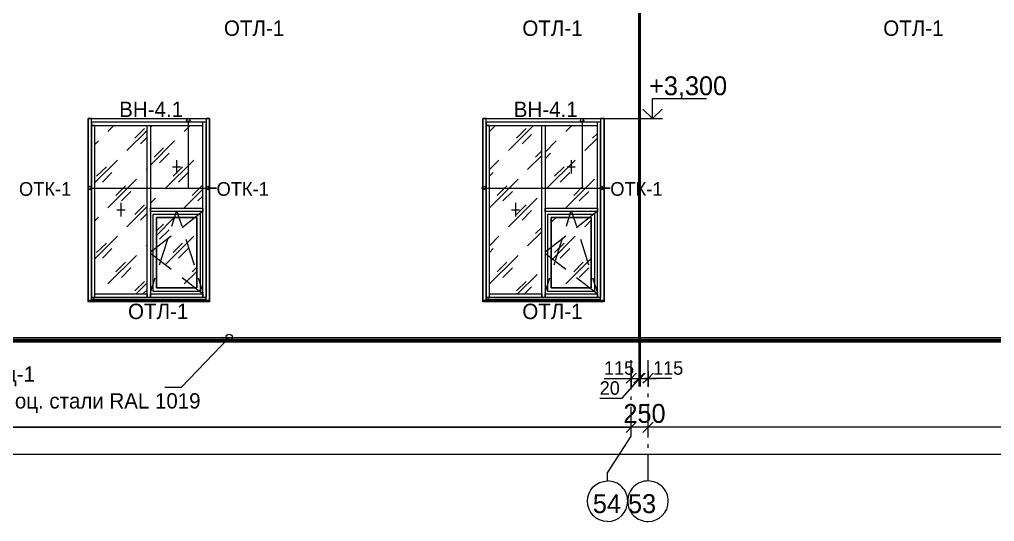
# Model space of a CAD drawing. Header units: millimetres. Extents: x 2294 to 908349, y -83289 to 219220.
# Drawn here: x 331641 to 346095, y 90646 to 98089 of the extents above; entities that cross this region are included whole.
import ezdxf

# ---------------------------------------------------------------- set-up
doc = ezdxf.new("R2010")
doc.units = ezdxf.units.MM
doc.layers.add('PDF _Геометрия', color=7, linetype='Continuous')
doc.layers.add('PDF _Текст', color=7, linetype='Continuous')

msp = doc.modelspace()

# ---------------------------------------------------------------- linework, layer by layer
msp.add_lwpolyline([(314408.9138385188, 92042.72540501162), (340708.9138385188, 92042.72540501162)])
at = {"layer": 'PDF _Геометрия', "lineweight": 9}
for points in [[(381176.9646996148, 93367.67309533805), (328716.6556701604, 93367.67309533805), (340823.2064507827, 93367.67309533805), (328716.6556701604, 93367.67309533805), (340823.2064507827, 93367.67309533805), (340823.2064507827, 107116.651044799), (340823.2064507827, 93316.87637877557)], [(340844.3717493489, 93316.87637877557), (340844.3717493489, 107116.651044799), (340844.3717493489, 93367.67309533805), (365370.7197293919, 93367.67309533805), (340844.3717493489, 93367.67309533805), (365370.7197293919, 93367.67309533805), (365370.7197293919, 99615.66923246998), (365370.7197293919, 93316.87637877557)], [(340158.6160757616, 96618.66295530926), (340374.5021211505, 96618.66295530926), (341026.3933170307, 96618.66295530926), (341026.3933170307, 96919.21019496769), (341826.4416028839, 96919.21019496769)], [(332708.4309799969, 93926.43697752059), (332708.4309799969, 93994.1659329366), (332708.4309799969, 95268.31690670177), (332708.4309799969, 93968.76757465582), (332759.2276965585, 93968.76757465582), (332759.2276965585, 95268.31690670177), (332759.2276965585, 96517.06952218525), (332708.4309799969, 96517.06952218525), (332708.4309799969, 95268.31690670177), (332708.4309799969, 96542.46788046602), (332708.4309799969, 96618.66295530926), (332657.6342634335, 96618.66295530926), (332657.6342634335, 96542.46788046602), (332657.6342634335, 95268.31690670177), (332657.6342634335, 93994.1659329366), (332657.6342634335, 93917.97085809335), (332657.6342634335, 96618.66295530926), (334456.6846416704, 96618.66295530926), (334456.6846416704, 93917.97085809335), (334456.6846416704, 93994.1659329366), (334456.6846416704, 95268.31690670177), (334456.6846416704, 96542.46788046602), (334456.6846416704, 96618.66295530926), (334410.1209848244, 96618.66295530926), (334410.1209848244, 96542.46788046602), (334410.1209848244, 95268.31690670177), (334410.1209848244, 96542.46788046602)], [(334139.2051631585, 96593.2645970285), (334139.2051631585, 95585.79638521466), (334562.5111345109, 95585.79638521466), (334431.2862833906, 95585.79638521466)], [(334359.3242682628, 96567.86623874679), (334359.3242682628, 96559.40011931956)], [(338558.5195040572, 93926.43697752059), (338558.5195040572, 93994.1659329366), (338558.5195040572, 95268.31690670177), (338558.5195040572, 93968.76757465582), (338609.3162206188, 93968.76757465582), (338609.3162206188, 95268.31690670177), (338609.3162206188, 96517.06952218525), (338558.5195040572, 96517.06952218525), (338558.5195040572, 95268.31690670177), (338558.5195040572, 96542.46788046602), (338558.5195040572, 96618.66295530926), (338507.7227874938, 96618.66295530926), (338507.7227874938, 96542.46788046602), (338507.7227874938, 95268.31690670177), (338507.7227874938, 93994.1659329366), (338507.7227874938, 93917.97085809335), (338507.7227874938, 96618.66295530926), (340306.7731657345, 96618.66295530926), (340306.7731657345, 93917.97085809335), (340306.7731657345, 93994.1659329366), (340306.7731657345, 95268.31690670177), (340306.7731657345, 96542.46788046602), (340306.7731657345, 96618.66295530926), (340255.9764491729, 96618.66295530926), (340255.9764491729, 96542.46788046602), (340255.9764491729, 95268.31690670177), (340255.9764491729, 96542.46788046602)], [(339980.8275677934, 96593.2645970285), (339980.8275677934, 95585.79638521466), (340399.9004794303, 95585.79638521466), (340268.6756283138, 95585.79638521466)], [(340209.4127923232, 96567.86623874679), (340209.4127923232, 96559.40011931956)], [(340874.0031673461, 96618.66295530926), (341174.5504070017, 96618.66295530926)], [(332949.7153836656, 96428.17526820116), (333038.6096376497, 96517.06952218525)], [(333233.3303844705, 96144.5602673972), (333533.8776241299, 96445.10750705563)], [(333351.8560564462, 96330.81489479076), (333491.5470269918, 96470.5058653364)], [(333584.6743406914, 96495.90422361717), (333605.8396392576, 96517.06952218525)], [(334084.1753868833, 96428.17526820116), (334173.0696408674, 96517.06952218525)], [(334410.1209848244, 93926.43697752059), (334410.1209848244, 93994.1659329366), (334410.1209848244, 95268.31690670177), (334410.1209848244, 93968.76757465582), (334359.3242682628, 93968.76757465582), (334359.3242682628, 95268.31690670177), (334359.3242682628, 96542.46788046602)], [(338609.3162206188, 96428.17526820116), (338698.2104746029, 96517.06952218525)], [(338888.6981617101, 96144.5602673972), (339261.2074165009, 96517.06952218525)], [(339007.2238336895, 96330.81489479076), (339151.1478639487, 96470.5058653364)], [(339739.5431641247, 96428.17526820116), (339828.4374181069, 96517.06952218525)], [(340255.9764491729, 93926.43697752059), (340255.9764491729, 93994.1659329366), (340255.9764491729, 95268.31690670177), (340255.9764491729, 93968.76757465582), (340209.4127923232, 93968.76757465582), (340209.4127923232, 95268.31690670177), (340209.4127923232, 96542.46788046602)], [(332759.2276965585, 96237.68758109398), (332810.02441312, 96288.48429765552)], [(333432.2841910049, 96246.15370052122), (333533.8776241299, 96343.51407393068)], [(333584.6743406914, 95928.67422200833), (333940.2513566259, 96288.48429765552)], [(339091.8850279581, 96246.15370052122), (339231.5759985037, 96385.84467106685)], [(339434.7628647517, 96123.39496882912), (339595.6191338655, 96288.48429765552)], [(340023.1581649315, 96144.5602673972), (340209.4127923232, 96330.81489479076)], [(340137.4507771954, 96330.81489479076), (340209.4127923232, 96398.54385020677)], [(333635.471057253, 96047.19989398587), (333775.1620277986, 96186.89086453151)], [(339290.8388344944, 96047.19989398587), (339383.9661481902, 96140.32720768265)], [(332759.2276965585, 95670.45757948421), (333093.6394139249, 96004.86929685157)], [(333715.8991918098, 95962.5386997154), (333859.8232220672, 96106.46272997558)], [(333800.5603860803, 95581.56332550012), (334223.866357429, 96004.86929685157)], [(333969.8827746194, 96004.86929685157), (333969.8827746194, 95805.91549031623)], [(338609.3162206188, 95865.17832630593), (338749.0071911644, 96004.86929685157)], [(339172.3131625168, 95865.17832630593), (339383.9661481902, 96072.59825226665)], [(339434.7628647517, 96021.8015357051), (339515.1909993105, 96106.46272997558)], [(339455.9281633198, 95581.56332550012), (339879.2341346703, 96004.86929685157)], [(339819.9712986834, 96004.86929685157), (339819.9712986834, 95805.91549031623)], [(332784.6260548402, 95763.58489318192), (332928.5500850976, 95903.27586372755)], [(333516.9453852735, 95865.17832630593), (333533.8776241299, 95877.87750544585)], [(333910.6199386287, 95903.27586372755), (334029.14561061, 95903.27586372755)], [(333919.0860580578, 95763.58489318192), (334058.7770286035, 95903.27586372755)], [(339375.5000287648, 95962.5386997154), (339383.9661481902, 95971.00481914263)], [(339574.4538352974, 95763.58489318192), (339714.144805843, 95903.27586372755)], [(339760.7084626928, 95903.27586372755), (339879.2341346703, 95903.27586372755)], [(332869.2872491069, 95678.92369891144), (333008.9782196525, 95822.84772916976)], [(332949.7153836656, 95297.94832469616), (333377.2544147279, 95721.25429604575)], [(333999.5141926128, 95678.92369891144), (334143.438222874, 95822.84772916976)], [(338609.3162206188, 95763.58489318192), (338664.3459968958, 95822.84772916976)], [(338609.3162206188, 95297.94832469616), (339032.6221919712, 95721.25429604575)], [(339654.8819698561, 95678.92369891144), (339798.8060001135, 95822.84772916976)], [(339739.5431641247, 95297.94832469616), (340162.8491354771, 95721.25429604575)], [(332683.0326217152, 95585.79638521466), (334562.5111345109, 95585.79638521466)], [(333068.2410556432, 95479.9698923761), (333212.1650859006, 95623.89392263629)], [(334084.1753868833, 95297.94832469616), (334359.3242682628, 95573.09720607381)], [(334198.4679991491, 95479.9698923761), (334342.3920294065, 95623.89392263629)], [(338524.6550263502, 95585.79638521466), (340399.9004794303, 95585.79638521466)], [(338723.6088328827, 95479.9698923761), (338867.5328631438, 95623.89392263629)], [(339858.0688361041, 95479.9698923761), (339997.7598066498, 95623.89392263629)], [(333152.9022499137, 95399.54175782017), (333292.5932204593, 95539.23272836581)], [(333584.6743406914, 95365.67728011124), (333656.6363558192, 95437.6392952418)], [(334283.1291934196, 95399.54175782017), (334359.3242682628, 95471.5037729498)], [(338808.2700271551, 95399.54175782017), (338947.9609977007, 95539.23272836581)], [(338888.6981617101, 95014.33332389127), (339316.2371927742, 95437.6392952418)], [(339938.4969706591, 95399.54175782017), (340082.4210009184, 95539.23272836581)], [(333085.1732944958, 95268.31690670177), (333207.9320261888, 95268.31690670177)], [(333144.4361304864, 95369.91033982579), (333144.4361304864, 95166.72347357776)], [(333233.3303844705, 95014.33332389127), (333533.8776241299, 95314.8805635497)], [(333351.8560564462, 95196.35489157215), (333491.5470269918, 95340.27892183047)], [(338935.2618185598, 95268.31690670177), (339053.7874905374, 95268.31690670177)], [(338994.5246545486, 95369.91033982579), (338994.5246545486, 95166.72347357776)], [(339007.2238336895, 95196.35489157215), (339151.1478639487, 95340.27892183047)], [(332759.2276965585, 95103.22757787537), (332810.02441312, 95158.25735415053)], [(333432.2841910049, 95115.92675701529), (333533.8776241299, 95213.28713042568)], [(333673.5685946755, 94887.34153248649), (333936.0182969104, 95154.02429443691)], [(333897.9207594879, 95022.79944331758), (333969.8827746194, 95242.918548421)], [(333974.1158343311, 95242.918548421), (334046.0778494626, 95022.79944331758)], [(334355.0912085474, 95242.918548421), (334050.3109091744, 95001.63414475042)], [(339091.8850279581, 95115.92675701529), (339231.5759985037, 95255.61772756092)], [(339523.6571187358, 95082.06227930728), (339595.6191338655, 95154.02429443691)], [(339748.0092835519, 95022.79944331758), (339815.738238968, 95242.918548421)], [(339824.2043583952, 95242.918548421), (339896.1663735267, 95022.79944331758)], [(340205.1797326114, 95242.918548421), (339896.1663735267, 95001.63414475042)], [(333673.5685946755, 94955.07048790157), (333775.1620277986, 95056.66392102651)], [(333715.8991918098, 94832.3117562104), (333859.8232220672, 94972.00272675604)], [(339290.8388344944, 94916.97295048088), (339383.9661481902, 95005.86720446404)], [(340023.1581649315, 95014.33332389127), (340116.2854786273, 95111.69369730167)], [(332759.2276965585, 94540.23063597828), (333093.6394139249, 94874.64235334564)], [(333889.4546400644, 94878.87541305926), (333584.6743406914, 94637.59100938961)], [(333715.8991918098, 94451.33638199512), (333838.657923501, 94832.3117562104)], [(333800.5603860803, 94451.33638199512), (334223.866357429, 94874.64235334564)], [(334105.3406854533, 94832.3117562104), (334228.0994171426, 94451.33638199512)], [(338609.3162206188, 94730.71832308639), (338749.0071911644, 94874.64235334564)], [(339172.3131625168, 94730.71832308639), (339383.9661481902, 94942.37130876165)], [(339375.5000287648, 94832.3117562104), (339383.9661481902, 94840.77787563764)], [(339739.5431641247, 94878.87541305926), (339434.7628647517, 94637.59100938961)], [(339523.6571187358, 94514.83227769751), (339879.2341346703, 94874.64235334564)], [(339565.987715872, 94451.33638199512), (339684.5133878496, 94832.3117562104)], [(339955.4292095136, 94832.3117562104), (340078.1879412048, 94451.33638199512)], [(332784.6260548402, 94633.35794967599), (332928.5500850976, 94773.04892022163)], [(332869.2872491069, 94548.69675540552), (333008.9782196525, 94692.62078566477)], [(333516.9453852735, 94730.71832308639), (333533.8776241299, 94747.65056194086)], [(333919.0860580578, 94633.35794967599), (334058.7770286035, 94773.04892022163)], [(333999.5141926128, 94548.69675540552), (334143.438222874, 94692.62078566477)], [(338609.3162206188, 94633.35794967599), (338664.3459968958, 94692.62078566477)], [(339574.4538352974, 94633.35794967599), (339714.144805843, 94773.04892022163)], [(339654.8819698561, 94548.69675540552), (339798.8060001135, 94692.62078566477)], [(332949.7153836656, 94167.72138119023), (333377.2544147279, 94591.02735254075)], [(333889.4546400644, 94383.60742657911), (333584.6743406914, 94620.65877053514)], [(338609.3162206188, 94167.72138119023), (339032.6221919712, 94591.02735254075)], [(339739.5431641247, 94383.60742657911), (339434.7628647517, 94620.65877053514)], [(339739.5431641247, 94167.72138119023), (340116.2854786273, 94544.46369569283)], [(333068.2410556432, 94349.7429488711), (333212.1650859006, 94489.43391941674)], [(333152.9022499137, 94265.08175460156), (333292.5932204593, 94409.00578485988)], [(334198.4679991491, 94349.7429488711), (334270.4300142787, 94417.47190428711)], [(338723.6088328827, 94349.7429488711), (338867.5328631438, 94489.43391941674)], [(338808.2700271551, 94265.08175460156), (338947.9609977007, 94409.00578485988)], [(339858.0688361041, 94349.7429488711), (339997.7598066498, 94489.43391941674)], [(339938.4969706591, 94265.08175460156), (340082.4210009184, 94409.00578485988)], [(333584.6743406914, 94040.72958978545), (333652.4032961074, 94260.84869488701)], [(334355.0912085474, 94019.56429121736), (334050.3109091744, 94256.61563517433)], [(334084.1753868833, 94167.72138119023), (334270.4300142787, 94353.97600858472)], [(334287.3622531313, 94260.84869488701), (334359.3242682628, 94040.72958978545)], [(339024.1560725439, 94019.56429121736), (339316.2371927742, 94307.41235173587)], [(339434.7628647517, 94040.72958978545), (339502.4918201696, 94260.84869488701)], [(340205.1797326114, 94019.56429121736), (339896.1663735267, 94256.61563517433)], [(340137.4507771954, 94260.84869488701), (340209.4127923232, 94040.72958978545)], [(333351.8560564462, 94066.12794806622), (333491.5470269918, 94205.81891861185)], [(333368.7882953025, 94019.56429121736), (333533.8776241299, 94184.65362004377)], [(339007.2238336895, 94066.12794806622), (339151.1478639487, 94205.81891861185)], [(339125.749505667, 94019.56429121736), (339231.5759985037, 94125.39078405593)], [(334410.1209848244, 93968.76757465582), (332708.4309799969, 93968.76757465582)], [(332801.5582936928, 94019.56429121736), (332810.02441312, 94023.79735093098)], [(333470.3817284275, 94019.56429121736), (333533.8776241299, 94083.06018691976)], [(340255.9764491729, 93968.76757465582), (338558.5195040572, 93968.76757465582)], [(334456.6846416704, 93930.6700372342), (334456.6846416704, 93926.43697752059), (334456.6846416704, 93901.03861923981), (332657.6342634335, 93901.03861923981), (332657.6342634335, 93926.43697752059), (332657.6342634335, 93930.6700372342)], [(332657.6342634335, 93926.43697752059), (334456.6846416704, 93926.43697752059)], [(332657.6342634335, 93905.2716789525), (332657.6342634335, 93909.50473866705)], [(334410.1209848244, 93939.13615666144), (332708.4309799969, 93939.13615666144), (334410.1209848244, 93939.13615666144)], [(334410.1209848244, 93939.13615666144), (332708.4309799969, 93939.13615666144)], [(334456.6846416704, 93909.50473866705), (334456.6846416704, 93905.2716789525)], [(340306.7731657345, 93930.6700372342), (340306.7731657345, 93926.43697752059), (340306.7731657345, 93901.03861923981), (338507.7227874938, 93901.03861923981), (338507.7227874938, 93926.43697752059), (338507.7227874938, 93930.6700372342)], [(338507.7227874938, 93926.43697752059), (340306.7731657345, 93926.43697752059)], [(338507.7227874938, 93905.2716789525), (338507.7227874938, 93909.50473866705)], [(340255.9764491729, 93939.13615666144), (338558.5195040572, 93939.13615666144), (340255.9764491729, 93939.13615666144)], [(340255.9764491729, 93939.13615666144), (338558.5195040572, 93939.13615666144)], [(340306.7731657345, 93909.50473866705), (340306.7731657345, 93905.2716789525)], [(312732.6221919712, 93308.41025934834), (420624.8481697589, 93308.41025934834)], [(328716.6556701604, 93346.50779676996), (381176.9646996148, 93346.50779676996), (381176.9646996148, 93367.67309533805), (365391.8850279581, 93367.67309533805), (365391.8850279581, 92588.79010805395), (365391.8850279581, 92470.26443607453)], [(334748.7657619026, 93371.90615505166), (334037.6117300335, 92631.12070518825), (333796.3273263648, 92631.12070518825)], [(340823.2064507827, 93367.67309533805), (340823.2064507827, 92766.57861602027), (340823.2064507827, 92648.05294404179)], [(340844.3717493489, 93367.67309533805), (340844.3717493489, 92766.57861602027), (340844.3717493489, 92648.05294404179)], [(340708.9138385188, 92601.48928719386), (340708.9138385188, 93037.4944376843)], [(340958.6643616129, 92643.8198843291), (340958.6643616129, 93037.4944376843)], [(340708.9138385188, 92876.63816857152), (340708.9138385188, 92766.57861602027), (340708.9138385188, 92648.05294404179)], [(340958.6643616129, 92876.63816857152), (340958.6643616129, 92766.57861602027), (340958.6643616129, 92648.05294404179)], [(340243.2772700321, 92474.49749578908), (340573.4559276849, 92474.49749578908), (340831.6725702081, 92766.57861602027)], [(340306.7731657345, 92766.57861602027), (340679.2824205216, 92766.57861602027), (340763.9436147939, 92766.57861602027)], [(340586.1551068258, 92766.57861602027), (340823.2064507827, 92766.57861602027), (340844.3717493489, 92766.57861602027), (341077.1900335941, 92766.57861602027)], [(341305.775258122, 92766.57861602027), (340933.266003333, 92766.57861602027), (340899.401525626, 92766.57861602027)], [(340958.6643616129, 92491.42973464262), (340958.6643616129, 92542.22645120509)], [(340708.9138385188, 92449.09913750831), (340708.9138385188, 92499.89585406985)], [(340958.6643616129, 91890.33525532577), (340958.6643616129, 92389.8363015186)], [(340357.569882296, 91242.67711915914), (340357.569882296, 91365.4358508503), (340708.9138385188, 91911.500553892), (340708.9138385188, 92347.5057043843)], [(340708.9138385188, 91936.8989121737), (340708.9138385188, 92042.72540501133), (340708.9138385188, 92161.2510769898)], [(340958.6643616129, 91936.8989121737), (340958.6643616129, 92042.72540501133), (340958.6643616129, 92161.2510769898)], [(418021.5164459553, 92042.72540501133), (392000.8983870465, 92042.72540501133), (365705.1314467583, 92042.72540501133), (365256.4271171279, 92042.72540501133), (340958.6643616129, 92042.72540501133), (340708.9138385188, 92042.72540501133), (314290.3881665394, 92042.72540501133)], [(340958.6643616129, 91737.94510563929), (340958.6643616129, 91792.97488191444)], [(418351.6951036081, 91640.58473222889), (313939.0442103203, 91640.58473222889)], [(340958.6643616129, 91242.67711915914), (340958.6643616129, 91636.35167251527)]]:
    msp.add_lwpolyline(points, dxfattribs=at)
at = {"layer": 'PDF _Геометрия', "lineweight": 18}
for points in [[(340882.4692867696, 96758.3539258549), (341026.3933170307, 96618.66295530926), (341166.0842875764, 96758.3539258549)], [(340785.108913362, 92842.77369086351), (340708.9138385188, 92766.57861602027), (340632.7187636755, 92694.61660089064)], [(340899.401525626, 92842.77369086351), (340823.2064507827, 92766.57861602027), (340747.0113759395, 92694.61660089064)], [(340916.3337644786, 92842.77369086351), (340844.3717493489, 92766.57861602027), (340768.1766745057, 92694.61660089064)], [(341034.8594364561, 92842.77369086351), (340958.6643616129, 92766.57861602027), (340882.4692867696, 92694.61660089064)], [(340632.7187636755, 91966.53033016808), (340708.9138385188, 92042.72540501133), (340785.108913362, 92118.92047985457)], [(340882.4692867696, 91966.53033016808), (340958.6643616129, 92042.72540501133), (341034.8594364561, 92118.92047985457)]]:
    msp.add_lwpolyline(points, dxfattribs=at)
at = {"layer": 'PDF _Геометрия', "lineweight": 9}
for points in [[(333559.2759824097, 96567.86623874679), (332708.4309799969, 96567.86623874679), (332708.4309799969, 96517.06952218525), (333559.2759824097, 96517.06952218525), (334359.3242682628, 96517.06952218525), (334359.3242682628, 96567.86623874679), (333559.2759824097, 96567.86623874679), (332733.8293382768, 96567.86623874679), (332708.4309799969, 96567.86623874679), (332708.4309799969, 96618.66295530926), (332733.8293382768, 96618.66295530926), (333559.2759824097, 96618.66295530926), (334384.7226265445, 96618.66295530926), (334410.1209848244, 96618.66295530926), (334410.1209848244, 96567.86623874679), (334384.7226265445, 96567.86623874679)], [(339409.36450647, 96567.86623874679), (338558.5195040572, 96567.86623874679), (338558.5195040572, 96517.06952218525), (339409.36450647, 96517.06952218525), (340209.4127923232, 96517.06952218525), (340209.4127923232, 96567.86623874679), (339409.36450647, 96567.86623874679), (338583.9178623371, 96567.86623874679), (338558.5195040572, 96567.86623874679), (338558.5195040572, 96618.66295530926), (338583.9178623371, 96618.66295530926), (339409.36450647, 96618.66295530926), (340234.8111506049, 96618.66295530926), (340255.9764491729, 96618.66295530926), (340255.9764491729, 96567.86623874679), (340234.8111506049, 96567.86623874679)], [(333584.6743406914, 93968.76757465582), (333533.8776241299, 93968.76757465582), (332759.2276965585, 93968.76757465582), (332759.2276965585, 94019.56429121736), (333533.8776241299, 94019.56429121736), (333533.8776241299, 93968.76757465582), (333533.8776241299, 95268.31690670177), (333533.8776241299, 96517.06952218525), (333584.6743406914, 96517.06952218525), (333584.6743406914, 95268.31690670177)], [(339434.7628647517, 93968.76757465582), (339383.9661481902, 93968.76757465582), (338609.3162206188, 93968.76757465582), (338609.3162206188, 94019.56429121736), (339383.9661481902, 94019.56429121736), (339383.9661481902, 93968.76757465582), (339383.9661481902, 95268.31690670177), (339383.9661481902, 96517.06952218525), (339434.7628647517, 96517.06952218525), (339434.7628647517, 95268.31690670177)], [(334359.3242682628, 95242.918548421), (333584.6743406914, 95242.918548421), (333584.6743406914, 95293.71526498254), (334359.3242682628, 95293.71526498254)], [(340209.4127923232, 95242.918548421), (339434.7628647517, 95242.918548421), (339434.7628647517, 95293.71526498254), (340209.4127923232, 95293.71526498254)], [(333622.7718781121, 95204.82101099938), (334316.9936711248, 95204.82101099938), (334316.9936711248, 94057.66182863899), (333622.7718781121, 94057.66182863899)], [(334316.9936711248, 95204.82101099938), (334316.9936711248, 94057.66182863899), (333622.7718781121, 94057.66182863899), (333622.7718781121, 95204.82101099938)], [(334270.4300142787, 95154.02429443691), (333673.5685946755, 95154.02429443691), (333673.5685946755, 94108.45854520053), (334270.4300142787, 94108.45854520053)], [(333673.5685946755, 94108.45854520053), (333673.5685946755, 95154.02429443691), (334270.4300142787, 95154.02429443691), (334270.4300142787, 94108.45854520053)], [(339472.8604021743, 95204.82101099938), (340167.0821951889, 95204.82101099938), (340167.0821951889, 94057.66182863899), (339472.8604021743, 94057.66182863899)], [(340167.0821951889, 95204.82101099938), (340167.0821951889, 94057.66182863899), (339472.8604021743, 94057.66182863899), (339472.8604021743, 95204.82101099938)], [(340116.2854786273, 95154.02429443691), (339523.6571187358, 95154.02429443691), (339523.6571187358, 94108.45854520053), (340116.2854786273, 94108.45854520053)], [(339523.6571187358, 94108.45854520053), (339523.6571187358, 95154.02429443691), (340116.2854786273, 95154.02429443691), (340116.2854786273, 94108.45854520053)], [(334359.3242682628, 93968.76757465582), (333584.6743406914, 93968.76757465582), (333584.6743406914, 94019.56429121736), (334359.3242682628, 94019.56429121736)], [(340209.4127923232, 93968.76757465582), (339434.7628647517, 93968.76757465582), (339434.7628647517, 94019.56429121736), (340209.4127923232, 94019.56429121736)]]:
    msp.add_lwpolyline(points, close=True, dxfattribs=at)
at = {"layer": 'PDF _Геометрия', "lineweight": 40}
msp.add_lwpolyline([(418889.2936872225, 93316.87637877557), (313363.3480892815, 93316.87637877557)], dxfattribs=at)
at = {"layer": 'PDF _Геометрия', "lineweight": 18}
msp.add_lwpolyline([(340357.5698822942, 90645.81569955498, 0.411971830988338), (340658.1171219572, 90946.36293921247, 0.4172634351384605), (340357.569882296, 91246.91017887276)], format="xyb", dxfattribs=at)
msp.add_lwpolyline([(340958.664361611, 91246.91017887369, 0.4225352112612406), (340658.1171219572, 90946.36293921527, 0.4172634351384606), (340958.664361611, 90645.81569955498, 0.411971830988338), (341259.2116012722, 90946.36293921247, 0.4172634351384605)], format="xyb", close=True, dxfattribs=at)
at = {"layer": 'PDF _Геометрия', "lineweight": 9}
for points in [[(334118.0398645923, 96593.2645970285), (334118.0398645923, 96610.19683588203), (334126.5059840176, 96618.66295530926), (334143.438222874, 96618.66295530926)], [(334118.0398645923, 96593.2645970285), (334118.0398645923, 96610.19683588203), (334126.5059840176, 96618.66295530926), (334143.438222874, 96618.66295530926)], [(334143.438222874, 96567.86623874679), (334126.5059840176, 96567.86623874679), (334118.0398645923, 96580.56541788764), (334118.0398645923, 96593.2645970285)], [(334143.438222874, 96567.86623874679), (334126.5059840176, 96567.86623874679), (334118.0398645923, 96580.56541788764), (334118.0398645923, 96593.2645970285)], [(334143.438222874, 96618.66295530926), (334156.1374020148, 96618.66295530926), (334168.8365811557, 96610.19683588203), (334168.8365811557, 96593.2645970285)], [(334143.438222874, 96618.66295530926), (334156.1374020148, 96618.66295530926), (334168.8365811557, 96610.19683588203), (334168.8365811557, 96593.2645970285)], [(334168.8365811557, 96593.2645970285), (334168.8365811557, 96580.56541788764), (334156.1374020148, 96567.86623874679), (334143.438222874, 96567.86623874679)], [(334168.8365811557, 96593.2645970285), (334168.8365811557, 96580.56541788764), (334156.1374020148, 96567.86623874679), (334143.438222874, 96567.86623874679)], [(339955.4292095136, 96593.2645970285), (339955.4292095136, 96610.19683588203), (339963.8953289408, 96618.66295530926), (339980.8275677934, 96618.66295530926)], [(339955.4292095136, 96593.2645970285), (339955.4292095136, 96610.19683588203), (339963.8953289408, 96618.66295530926), (339980.8275677934, 96618.66295530926)], [(339980.8275677934, 96567.86623874679), (339963.8953289408, 96567.86623874679), (339955.4292095136, 96580.56541788764), (339955.4292095136, 96593.2645970285)], [(339980.8275677934, 96567.86623874679), (339963.8953289408, 96567.86623874679), (339955.4292095136, 96580.56541788764), (339955.4292095136, 96593.2645970285)], [(339980.8275677934, 96618.66295530926), (339993.5267469343, 96618.66295530926), (340006.2259260751, 96610.19683588203), (340006.2259260751, 96593.2645970285)], [(339980.8275677934, 96618.66295530926), (339993.5267469343, 96618.66295530926), (340006.2259260751, 96610.19683588203), (340006.2259260751, 96593.2645970285)], [(340006.2259260751, 96593.2645970285), (340006.2259260751, 96580.56541788764), (339993.5267469343, 96567.86623874679), (339980.8275677934, 96567.86623874679)], [(340006.2259260751, 96593.2645970285), (340006.2259260751, 96580.56541788764), (339993.5267469343, 96567.86623874679), (339980.8275677934, 96567.86623874679)], [(332661.8673231471, 95590.02944492735), (332661.8673231471, 95606.96168378182), (332670.3334425744, 95615.42780320905), (332687.265681427, 95615.42780320905)], [(332661.8673231471, 95590.02944492735), (332661.8673231471, 95606.96168378182), (332670.3334425744, 95615.42780320905), (332687.265681427, 95615.42780320905)], [(332687.265681427, 95564.63108664658), (332670.3334425744, 95564.63108664658), (332661.8673231471, 95577.33026578743), (332661.8673231471, 95590.02944492735)], [(332687.265681427, 95564.63108664658), (332670.3334425744, 95564.63108664658), (332661.8673231471, 95577.33026578743), (332661.8673231471, 95590.02944492735)], [(332687.265681427, 95615.42780320905), (332699.9648605678, 95615.42780320905), (332712.6640397087, 95606.96168378182), (332712.6640397087, 95590.02944492735)], [(332687.265681427, 95615.42780320905), (332699.9648605678, 95615.42780320905), (332712.6640397087, 95606.96168378182), (332712.6640397087, 95590.02944492735)], [(332712.6640397087, 95590.02944492735), (332712.6640397087, 95577.33026578743), (332699.9648605678, 95564.63108664658), (332687.265681427, 95564.63108664658)], [(332712.6640397087, 95590.02944492735), (332712.6640397087, 95577.33026578743), (332699.9648605678, 95564.63108664658), (332687.265681427, 95564.63108664658)], [(334405.8879251089, 95590.02944492735), (334405.8879251089, 95606.96168378182), (334414.354044538, 95615.42780320905), (334431.2862833906, 95615.42780320905)], [(334405.8879251089, 95590.02944492735), (334405.8879251089, 95606.96168378182), (334414.354044538, 95615.42780320905), (334431.2862833906, 95615.42780320905)], [(334431.2862833906, 95564.63108664658), (334414.354044538, 95564.63108664658), (334405.8879251089, 95577.33026578743), (334405.8879251089, 95590.02944492735)], [(334431.2862833906, 95564.63108664658), (334414.354044538, 95564.63108664658), (334405.8879251089, 95577.33026578743), (334405.8879251089, 95590.02944492735)], [(334431.2862833906, 95615.42780320905), (334443.9854625314, 95615.42780320905), (334456.6846416704, 95606.96168378182), (334456.6846416704, 95590.02944492735)], [(334431.2862833906, 95615.42780320905), (334443.9854625314, 95615.42780320905), (334456.6846416704, 95606.96168378182), (334456.6846416704, 95590.02944492735)], [(334456.6846416704, 95590.02944492735), (334456.6846416704, 95577.33026578743), (334443.9854625314, 95564.63108664658), (334431.2862833906, 95564.63108664658)], [(334456.6846416704, 95590.02944492735), (334456.6846416704, 95577.33026578743), (334443.9854625314, 95564.63108664658), (334431.2862833906, 95564.63108664658)], [(338499.2566680703, 95590.02944492735), (338499.2566680703, 95606.96168378182), (338507.7227874938, 95615.42780320905), (338524.6550263502, 95615.42780320905)], [(338499.2566680703, 95590.02944492735), (338499.2566680703, 95606.96168378182), (338507.7227874938, 95615.42780320905), (338524.6550263502, 95615.42780320905)], [(338524.6550263502, 95564.63108664658), (338507.7227874938, 95564.63108664658), (338499.2566680703, 95577.33026578743), (338499.2566680703, 95590.02944492735)], [(338524.6550263502, 95564.63108664658), (338507.7227874938, 95564.63108664658), (338499.2566680703, 95577.33026578743), (338499.2566680703, 95590.02944492735)], [(338524.6550263502, 95615.42780320905), (338537.354205491, 95615.42780320905), (338550.0533846319, 95606.96168378182), (338550.0533846319, 95590.02944492735)], [(338524.6550263502, 95615.42780320905), (338537.354205491, 95615.42780320905), (338550.0533846319, 95606.96168378182), (338550.0533846319, 95590.02944492735)], [(338550.0533846319, 95590.02944492735), (338550.0533846319, 95577.33026578743), (338537.354205491, 95564.63108664658), (338524.6550263502, 95564.63108664658)], [(338550.0533846319, 95590.02944492735), (338550.0533846319, 95577.33026578743), (338537.354205491, 95564.63108664658), (338524.6550263502, 95564.63108664658)], [(340247.5103297438, 95590.02944492735), (340247.5103297438, 95606.96168378182), (340255.9764491729, 95615.42780320905), (340272.9086880255, 95615.42780320905)], [(340247.5103297438, 95590.02944492735), (340247.5103297438, 95606.96168378182), (340255.9764491729, 95615.42780320905), (340272.9086880255, 95615.42780320905)], [(340272.9086880255, 95564.63108664658), (340255.9764491729, 95564.63108664658), (340247.5103297438, 95577.33026578743), (340247.5103297438, 95590.02944492735)], [(340272.9086880255, 95564.63108664658), (340255.9764491729, 95564.63108664658), (340247.5103297438, 95577.33026578743), (340247.5103297438, 95590.02944492735)], [(340272.9086880255, 95615.42780320905), (340285.6078671664, 95615.42780320905), (340298.3070463073, 95606.96168378182), (340298.3070463073, 95590.02944492735)], [(340272.9086880255, 95615.42780320905), (340285.6078671664, 95615.42780320905), (340298.3070463073, 95606.96168378182), (340298.3070463073, 95590.02944492735)], [(340298.3070463073, 95590.02944492735), (340298.3070463073, 95577.33026578743), (340285.6078671664, 95564.63108664658), (340272.9086880255, 95564.63108664658)], [(340298.3070463073, 95590.02944492735), (340298.3070463073, 95577.33026578743), (340285.6078671664, 95564.63108664658), (340272.9086880255, 95564.63108664658)], [(334702.2021050565, 93371.90615505166), (334702.2021050565, 93401.53757304605), (334723.3674036227, 93422.7028716132), (334748.7657619026, 93422.7028716132)], [(334702.2021050565, 93371.90615505166), (334702.2021050565, 93401.53757304605), (334723.3674036227, 93422.7028716132), (334748.7657619026, 93422.7028716132)], [(334748.7657619026, 93422.7028716132), (334774.1641201843, 93422.7028716132), (334799.562478466, 93401.53757304605), (334799.562478466, 93371.90615505166)], [(334748.7657619026, 93422.7028716132), (334774.1641201843, 93422.7028716132), (334799.562478466, 93401.53757304605), (334799.562478466, 93371.90615505166)], [(334748.7657619026, 93321.10943848919), (334723.3674036227, 93321.10943848919), (334702.2021050565, 93346.50779676996), (334702.2021050565, 93371.90615505166)], [(334748.7657619026, 93321.10943848919), (334723.3674036227, 93321.10943848919), (334702.2021050565, 93346.50779676996), (334702.2021050565, 93371.90615505166)], [(334799.562478466, 93371.90615505166), (334799.562478466, 93346.50779676996), (334774.1641201843, 93321.10943848919), (334748.7657619026, 93321.10943848919)], [(334799.562478466, 93371.90615505166), (334799.562478466, 93346.50779676996), (334774.1641201843, 93321.10943848919), (334748.7657619026, 93321.10943848919)]]:
    msp.add_open_spline(points, degree=3, dxfattribs=at)
at = {"layer": 'PDF _Геометрия', "lineweight": 18}
for points in [[(340061.2557023522, 90946.3629392134), (340061.2557023522, 91115.68532775436), (340192.4805534706, 91246.91017887276), (340357.569882296, 91246.91017887276)], [(340357.569882296, 90645.81569955498), (340192.4805534706, 90645.81569955498), (340061.2557023522, 90781.273610387), (340061.2557023522, 90946.3629392134)]]:
    msp.add_open_spline(points, degree=3, dxfattribs=at)

# ---------------------------------------------------------------- texts
at = {"layer": 'PDF _Текст', "attachment_point": 4, "style": ''}
for s, insert, char_height in [('ОТЛ-1', (334671.0985758901, 97958.65309204906), 227.8317631037897), ('ОТЛ-1', (339095.428321505, 97958.65309204906), 227.8317631037897), ('ОТЛ-1', (344445.6993089281, 97958.65309204906), 227.8317631037897), ('+3,300', (340974.8411679156, 97080.13374521397), 280.2789257868786), ('ВН-4.1', (333118.3856834732, 96756.52764680237), 227.8317631037897), ('ВН-4.1', (338968.2465281822, 96756.52764680237), 227.8317631037897), ('ОТК-1', (331632.6869517211, 95574.91164364666), 202.6704252131964), ('ОТК-1', (334561.8986070827, 95574.91164364666), 202.6704252131964), ('ОТК-1', (340399.1579648554, 95574.91164364666), 202.6704252131964), ('ОТЛ-1', (333249.4837769363, 93759.58703602664), 227.8317631037897), ('ОТЛ-1', (339094.9718863033, 93759.58703602664), 227.8317631037897), ('Отлив ОТЛц-1', (329837.9105401263, 92798.37756296992), 227.0292048490449), ('115', (340305.9978179671, 92920.0261559803), 200.409931079453), ('115', (341034.1002361607, 92920.0261559803), 200.409931079453), ('20', (340242.5361010805, 92623.71789677441), 200.409931079453), ('профиль из оц. стали RAL 1019', (329837.9105401263, 92400.47802363709), 227.0292048490449), ('250', (340593.868484946, 92246.08397270925), 280.2789257868786), ('54 53', (340140.9469739497, 90908.4661686914), 280.2789257868786)]:
    msp.add_mtext(s, dxfattribs=dict(at, insert=insert, char_height=char_height))

doc.saveas('drawing.dxf')
